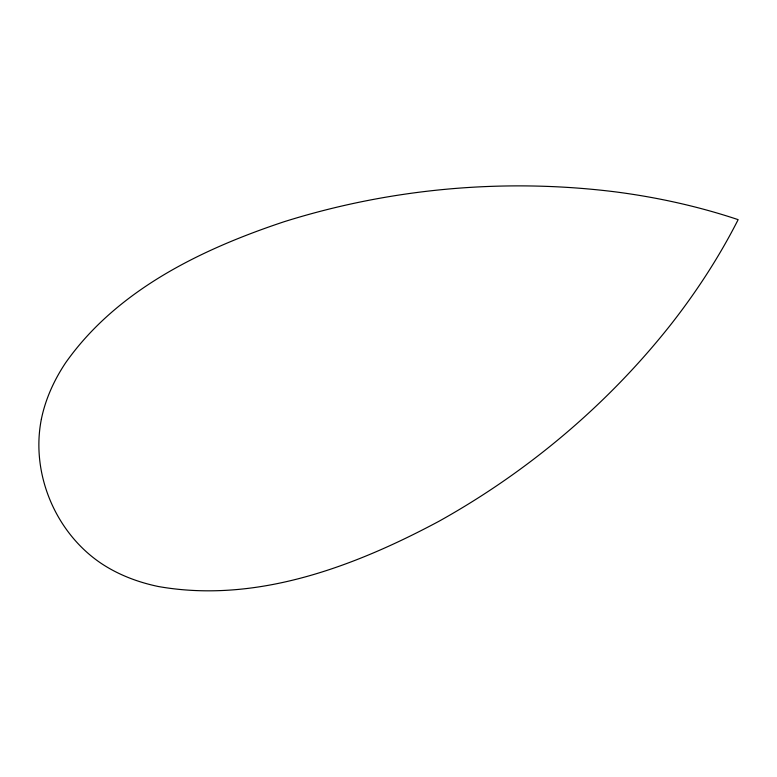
<?xml version="1.0" encoding="UTF-8"?>
<svg xmlns="http://www.w3.org/2000/svg" width="777" height="777" viewBox="0 0 777 777"><rect width="100%" height="100%" fill="white"/><g stroke="black" fill="none" stroke-linecap="round" stroke-linejoin="round"><path stroke-width="1.17" d="M41.375 419.124C30.614 473.348 55.303 532.488 101.107 563.325A204.681 146.241 -21.8 0 0 158.382 586.518C256.089 603.739 353.982 566.734 438.937 521.289C528.01 471.649 607.507 404.662 670.774 324.621A697.183 498.115 -21.8 0 0 738.14 219.648A697.183 498.115 -21.8 0 0 615.811 191.919C504.768 178.001 390.724 188.219 283.955 221.775C201.496 249.252 117.142 289.821 65.676 362.713A204.681 146.241 -21.8 0 0 41.375 419.124"/></g></svg>
